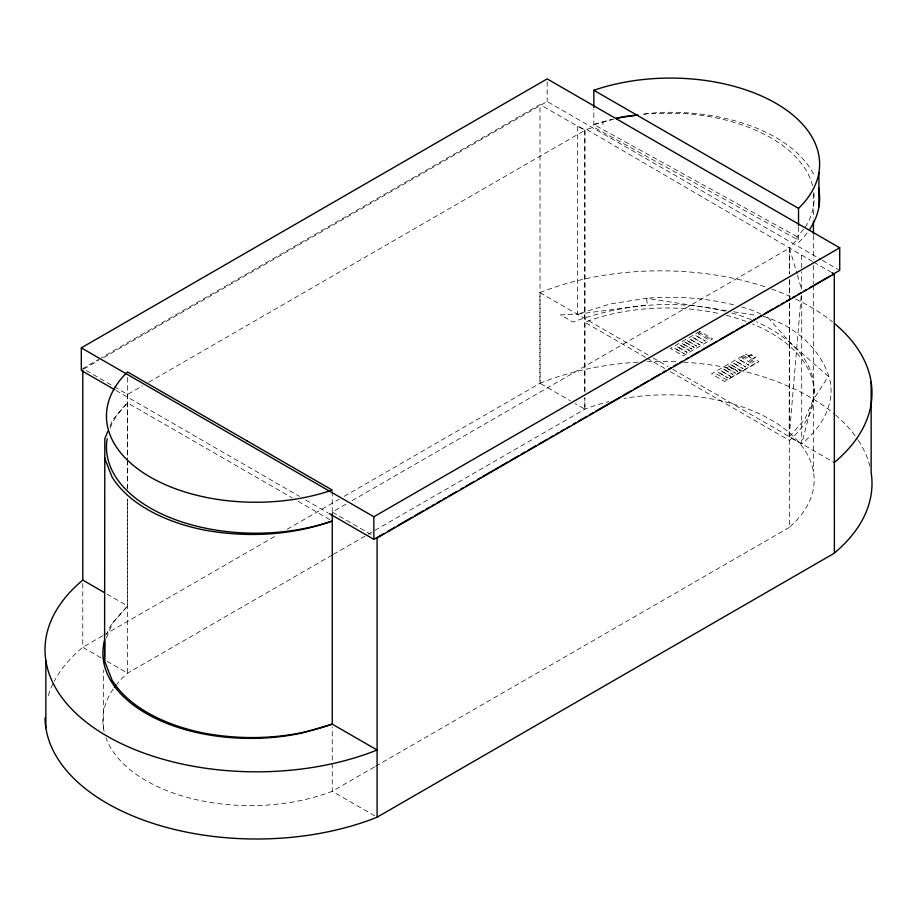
<?xml version="1.0" encoding="UTF-8"?>
<svg xmlns="http://www.w3.org/2000/svg" width="917" height="917" viewBox="0 0 917 917"><rect width="100%" height="100%" fill="white"/><g stroke="black" fill="none" stroke-linecap="round" stroke-linejoin="round"><path stroke-width="0.69" stroke-dasharray="4.58 3.44" d="M103.564 728.809L103.598 670.212M584.92 392.052L584.92 130.409L540.01 104.561L101.363 357.813M352.082 500.659L789.491 248.129L789.445 273.862L789.388 248.06L797.068 239.406L593.849 127.222L593.849 108.825M763.219 316.365C794.237 325.271 823.03 349.95 830.458 382.297A161.037 92.972 0 0 1 801.71 443.782L789.17 436.916L789.399 302.472M789.399 301.04L789.434 279.593M789.17 436.916L801.229 295.4M110.017 426.176L112.619 419.952L127.543 402.907L292.042 497.793M106.372 638.003L112.619 623.056L127.543 606.022L127.543 499.008M797.068 239.406L797.068 236.701L803.9 228.998M789.388 436.675L804.748 419.356L812.909 400.477L828.338 376.325L791.875 344.414L767.426 317.018M100.125 358.524L82.782 368.542L113.066 386.034M83.791 369.024L98.658 360.438M103.621 357.573L547.174 101.489L821.128 259.649M114.281 386.733L127.612 394.425L142.479 385.839M148.68 382.263L584.748 130.386M102.601 635.825L82.782 647.276A211.472 122.087 0 0 0 54.309 681.102M103.839 635.114L277.324 534.955M287.239 529.235L339.279 499.192M344.23 496.326L540.079 383.249L540.01 104.561M345.881 504.235L332.252 512.11L372.245 535.196M332.103 555.106L127.612 673.158A147.58 85.201 0 0 0 116.872 684.151M333.341 554.384L366.8 535.07M368.038 534.347L584.92 409.142A147.557 85.189 0 0 1 609.083 401.554M748.283 356.312L751.195 354.627L755.493 357.114L752.582 359.143L748.283 356.312L752.582 358.799L755.493 357.114M748.283 356.667L751.195 354.982L755.493 357.47M374.388 766.99L332.252 791.314A147.58 85.201 0 0 1 105.959 737.795M375.626 766.268L789.56 527.286M797.068 236.701L593.849 124.517L612.109 119.118M725.015 311.195A147.58 85.201 0 0 0 714.068 308.754C666.785 299.79 617.898 305.395 572.919 322.016L560.596 314.909L577.412 314.21L577.412 125.606L584.84 129.893L593.849 127.222M584.84 409.097L584.84 397.703L584.92 409.142L575.074 403.537M593.849 124.517L613.702 119.279M726.711 310.714L646.496 298.3L610.344 303.917L577.412 314.21L647.436 304.948L646.496 298.3A161.037 92.972 0 0 1 735.984 305.453M733.726 311.803L756.193 315.288M760.995 314.084L754.553 311.138A161.037 92.972 0 0 0 741.44 306.943M822.366 260.371L838.482 269.667M812.542 261.437L587.27 129.813M813.746 262.124L830.607 271.868M749.304 356.083L745.808 354.054L711.466 373.884L724.613 381.472L758.955 361.642L753.602 358.558M743.389 355.452L756.227 362.868L726.78 379.867L713.942 372.451M648.113 355.051L539.907 292.638L539.907 383.237L570.317 400.718M653.076 357.917L667.943 366.513M672.906 369.368L834.218 462.558M645.637 357.389L584.84 322.257A147.557 85.189 0 0 1 720.934 313.981M646.875 358.1L665.467 368.84M670.419 371.706L789.388 440.435A147.557 85.189 0 0 0 752.525 323.942M116.023 390.493L299.481 496.406M305.682 499.983L327.988 512.867M298.128 501.312L329.799 519.595M107.014 594.09L127.612 605.977L112.264 623.296A147.58 85.201 0 0 0 106.475 634.507M100.95 657.776L82.782 647.276L82.782 580.094M107.014 661.272L127.612 673.158L127.612 498.768M374.663 815.798L332.252 791.314L332.252 726.986M789.491 248.129L796.976 273.633M797.377 274.974L801.71 289.738L801.71 271.764M813.436 193.991L813.436 218.257M813.436 235.394L813.436 259.66M813.436 265.38L813.436 283.938M813.436 285.359L813.436 471.613M801.71 255.178L801.71 270.389M801.71 295.446L801.71 443.782L812.909 400.477A147.58 85.201 0 0 0 756.422 321.833M798.535 226.923L798.535 242.615A149.219 86.152 0 0 0 807.831 232.024M789.388 279.502L789.388 527.264A147.557 85.189 0 0 0 785.135 429.305A147.557 85.189 0 0 0 624.053 398.437M602.916 121.835L602.916 124.54M584.84 129.893L584.748 392.132M547.174 81.716L547.174 101.489M332.229 491.466L332.229 512.569M127.612 394.425L127.612 458.752M127.612 460.185L127.612 488.772M127.543 377.586L127.543 459.062M127.543 460.483L127.543 489.025M726.367 315.299A147.557 85.189 0 0 1 747.229 321.844M539.93 383.249A211.449 122.076 0 0 1 638.736 362.089M647.127 361.688A211.449 122.076 0 0 1 677.984 361.86M683.646 362.169A211.449 122.076 0 0 1 834.481 414.106M835.513 414.977A211.449 122.076 0 0 1 857.555 439.197M858.323 440.343A211.449 122.076 0 0 1 870.118 467.303M539.93 292.649A211.449 122.076 0 0 1 767.85 287.732M771.644 289.061A211.449 122.076 0 0 1 790.443 296.592M795.555 298.976A211.449 122.076 0 0 1 832.395 321.798M731.709 312.972A147.58 85.201 0 0 1 751.218 319.632M48.269 695.556A211.472 122.087 0 0 1 53.633 682.397M813.826 192.467A147.58 85.201 0 0 1 804.748 228.035M812.611 185.853A147.58 85.201 0 0 0 681.136 113.33L647.436 113.628L642.06 114.407L655.884 112.722A149.219 86.152 0 0 1 814.984 177.153M104.079 731.376A147.58 85.201 0 0 1 113.685 688.358M110.155 428.01A149.219 86.152 0 0 1 127.543 402.907M699.82 331.415L670.373 348.414L683.211 355.83L712.658 338.832L699.82 331.415M699.488 332.791L698.055 333.605L708.554 339.668L709.976 338.843L699.488 332.791M684.586 341.869L694.261 347.451L684.586 341.869M687.005 340.539L696.691 346.133L687.005 340.539M682.191 343.543L691.865 349.125L682.191 343.543M689.859 339.061L699.545 344.643L689.859 339.061M692.713 337.364L702.388 342.958L692.713 337.364M695.739 335.565L705.425 341.158L695.739 335.565M679.829 344.952L689.504 350.535L679.829 344.952M674.683 348.254L684.369 353.836L674.683 348.254M677.445 346.775L687.12 352.357L677.445 346.775M743.057 356.828L741.624 357.641L752.123 363.705L753.545 362.88L743.057 356.828M728.155 365.906L737.83 371.488L728.155 365.906M730.574 364.576L740.26 370.17L730.574 364.576M725.76 367.579L735.434 373.162L725.76 367.579M733.428 363.098L743.114 368.68L733.428 363.098M736.282 361.401L745.957 366.995L736.282 361.401M739.308 359.602L748.994 365.195L739.308 359.602M723.398 368.989L733.073 374.572L723.398 368.989M718.252 372.291L727.938 377.873L718.252 372.291M721.014 370.812L730.689 376.394L721.014 370.812"/><path stroke-width="1.38" d="M593.849 107.404L593.849 90.279A149.219 86.152 0 0 1 775.885 103.289A149.219 86.152 0 0 1 798.535 208.377L798.535 225.49M82.782 369.975L82.782 580.094A211.472 122.087 0 0 0 106.945 736.064A211.472 122.087 0 0 0 377.093 750.014L332.252 724.132C291.308 738.735 246.776 740.936 204.159 733.153A149.838 86.507 0 0 1 111.943 679.91L104.584 661.019L104.813 438.624L107.931 431.15M104.584 661.019L104.813 641.728M834.218 273.954L831.811 272.555M834.218 462.558L834.275 462.5A211.449 122.076 0 0 0 834.481 323.518M114.785 389.771L81.315 370.457L81.315 347.864L547.174 78.896L839.72 247.796L839.72 270.389L832.281 274.676M81.315 347.864L373.849 516.752L839.72 247.796M329.226 513.589L373.849 539.345L383.764 533.625M387.478 531.482L394.918 527.183M397.393 525.762L412.26 517.177M414.736 515.744L423.413 510.735M425.889 509.302L429.615 507.158M432.09 505.726L434.566 504.293M437.042 502.871L440.756 500.716M443.243 499.295L445.719 497.862M448.195 496.429L456.872 491.42M460.586 489.277L463.062 487.844M465.538 486.411L474.215 481.402M477.929 479.259L480.405 477.826M482.881 476.404L507.663 462.088M510.139 460.666L518.816 455.657M521.292 454.224L525.017 452.081M527.493 450.648L536.158 445.639M538.646 444.206L547.311 439.197M549.787 437.776L553.513 435.621M555.989 434.2L558.464 432.767M560.94 431.334L564.666 429.19M567.142 427.758L569.617 426.325M573.331 424.181L575.807 422.748M578.295 421.316L586.96 416.307M589.436 414.885L593.161 412.73M595.637 411.309L620.419 396.992M622.895 395.571L631.561 390.562M634.048 389.129L637.762 386.985M640.238 385.553L648.915 380.544M651.391 379.111L660.068 374.102M662.544 372.68L666.258 370.525M668.734 369.104L671.21 367.671M673.697 366.238L677.411 364.095M679.887 362.662L682.363 361.229M686.076 359.086L688.564 357.653M691.04 356.22L699.705 351.211M702.193 349.79L717.06 341.204M719.536 339.771L733.164 331.908M735.64 330.475L744.317 325.466M746.793 324.033L755.47 319.024M757.946 317.591L761.66 315.448M764.136 314.015L772.813 309.018M775.289 307.585L779.003 305.43M781.49 304.008L783.966 302.576M786.442 301.143L790.156 298.999M792.632 297.567L795.119 296.134M797.595 294.701L801.309 292.557M803.785 291.125L806.261 289.703M809.986 287.548L812.462 286.127M814.938 284.694L829.805 276.109M377.093 817.196L834.39 553.169L834.275 273.896L377.093 537.992L377.093 817.196A211.472 122.087 0 0 1 159.226 825.323A211.472 122.087 0 0 1 45.013 717.908M616.35 118.58L623.732 116.642L636.421 115.095M616.132 118.144L637.98 114.992M593.849 90.279L798.535 208.377M834.39 553.169L834.275 553.1A211.449 122.076 0 0 0 871.15 472.633L871.15 382.045M82.782 580.094L104.584 592.691M104.584 457.904L111.943 476.794A149.838 86.507 0 0 0 204.17 530.037C246.765 537.821 291.308 535.643 332.229 521.005A149.219 86.152 0 0 1 175.858 519.847A149.219 86.152 0 0 1 107.163 438.727M818.927 172.556L818.927 206.795M813.436 221.123L813.436 233.973M373.849 516.752L373.849 539.345M332.252 513.543L332.252 724.132L302.335 732.958A147.58 85.201 0 0 1 104.767 639.619M45.85 660.607L45.85 727.789M114.442 687.292A147.58 85.201 0 0 1 116.035 685.194M818.48 187.825A149.219 86.152 0 0 1 809.39 229.812M246.971 440.836L127.543 371.958A149.219 86.152 0 0 0 150.193 477.046A149.219 86.152 0 0 0 332.229 490.056L246.971 440.836"/></g></svg>
